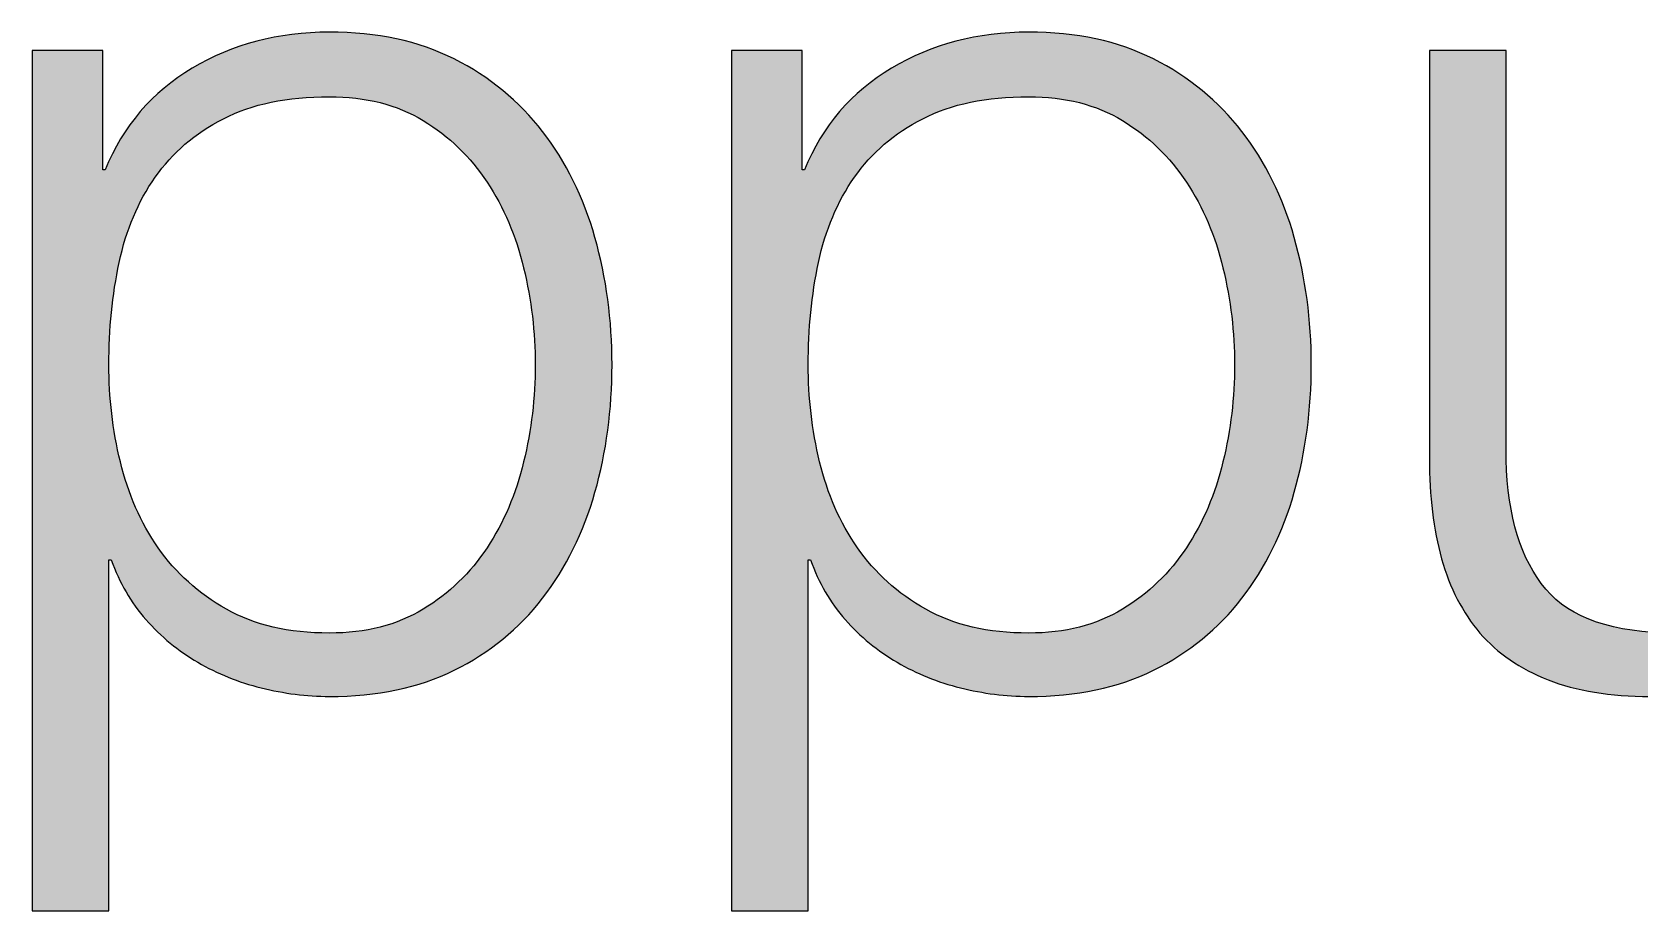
# Paper-space layout 'A2mask' of a CAD drawing. Extents: x 0 to 564, y 0 to 393.
# Drawn here: x 479.794 to 483.376, y 33.964 to 35.921 of the extents above; entities that cross this region are included whole.
import ezdxf
from ezdxf.enums import TextEntityAlignment as Align

# ---------------------------------------------------------------- set-up
doc = ezdxf.new("R2010")
doc.units = 0
doc.layers.get('0').update_dxf_attribs({"linetype": 'CONTINUOUS'})
doc.layers.get('Defpoints').update_dxf_attribs({"linetype": 'CONTINUOUS'})
doc.layers.add('JPP_Mask', color=7, linetype='CONTINUOUS')
doc.styles.add('JPP', font='arial.ttf')

# ---------------------------------------------------------------- blocks, each defined once
blk = doc.blocks.new('A2mask')
at = {"true_color": 0x004a91}
h = blk.add_hatch(color=154, dxfattribs=at)
edge = h.paths.add_edge_path(flags=16)
edge.add_spline(control_points=[(480.8887, 35.3957), (480.8715, 35.4669), (480.8443, 35.5309), (480.8072, 35.5869), (480.7701, 35.6432), (480.7227, 35.6889), (480.6648, 35.724), (480.6068, 35.7595), (480.5372, 35.7771), (480.4557, 35.7771), (480.3616, 35.7771), (480.283, 35.7608), (480.2197, 35.728), (480.1561, 35.6955), (480.1058, 35.6521), (480.0677, 35.5978), (480.0296, 35.5435), (480.003, 35.4802), (479.9875, 35.4079), (479.9722, 35.3354), (479.9646, 35.2595), (479.9646, 35.18), (479.9646, 35.1074), (479.9729, 35.0355), (479.9901, 34.9639), (480.0074, 34.8923), (480.0355, 34.8287), (480.0743, 34.7727), (480.1134, 34.7164), (480.1641, 34.671), (480.2264, 34.6356), (480.289, 34.6004), (480.3652, 34.5825), (480.4557, 34.5825), (480.5372, 34.5825), (480.6068, 34.6004), (480.6648, 34.6356), (480.7227, 34.671), (480.7701, 34.7164), (480.8072, 34.7727), (480.8443, 34.8287), (480.8715, 34.8923), (480.8887, 34.9639), (480.906, 35.0355), (480.9146, 35.1074), (480.9146, 35.18), (480.9146, 35.2522), (480.906, 35.3241), (480.8887, 35.3957)], knot_values=[0, 0, 0, 0, 1, 1, 1, 2, 2, 2, 3, 3, 3, 4, 4, 4, 5, 5, 5, 6, 6, 6, 7, 7, 7, 8, 8, 8, 9, 9, 9, 10, 10, 10, 11, 11, 11, 12, 12, 12, 13, 13, 13, 14, 14, 14, 15, 15, 15, 16, 16, 16, 16], degree=3, periodic=0)
edge = h.paths.add_edge_path()
edge.add_spline(control_points=[(479.951, 35.8801), (479.951, 35.8801), (479.951, 35.614), (479.951, 35.614), (479.951, 35.614), (479.9563, 35.614), (479.9563, 35.614), (479.9961, 35.7118), (480.0607, 35.7873), (480.1505, 35.8407), (480.24, 35.894), (480.3417, 35.9209), (480.4557, 35.9209), (480.5627, 35.9209), (480.6551, 35.901), (480.734, 35.8612), (480.8129, 35.8215), (480.8785, 35.7674), (480.9308, 35.6995), (480.9832, 35.6319), (481.0223, 35.5531), (481.0475, 35.4636), (481.073, 35.3738), (481.0856, 35.2794), (481.0856, 35.18), (481.0856, 35.0802), (481.073, 34.9858), (481.0475, 34.896), (481.0223, 34.8065), (480.9832, 34.728), (480.9308, 34.6601), (480.8785, 34.5921), (480.8129, 34.5388), (480.734, 34.4997), (480.6551, 34.4609), (480.5627, 34.4414), (480.4557, 34.4414), (480.405, 34.4414), (480.3543, 34.448), (480.3039, 34.4606), (480.2532, 34.4732), (480.2062, 34.4921), (480.1628, 34.5176), (480.1194, 34.5428), (480.0806, 34.5746), (480.0471, 34.6124), (480.0136, 34.6505), (479.9881, 34.6949), (479.9699, 34.7456), (479.9699, 34.7456), (479.9646, 34.7456), (479.9646, 34.7456), (479.9646, 34.7456), (479.9646, 33.9639), (479.9646, 33.9639), (479.9646, 33.9639), (479.7936, 33.9639), (479.7936, 33.9639), (479.7936, 33.9639), (479.7936, 35.8801), (479.7936, 35.8801), (479.7936, 35.8801), (479.951, 35.8801), (479.951, 35.8801)], knot_values=[0, 0, 0, 0, 1, 1, 1, 2, 2, 2, 3, 3, 3, 4, 4, 4, 5, 5, 5, 6, 6, 6, 7, 7, 7, 8, 8, 8, 9, 9, 9, 10, 10, 10, 11, 11, 11, 12, 12, 12, 13, 13, 13, 14, 14, 14, 15, 15, 15, 16, 16, 16, 17, 17, 17, 18, 18, 18, 19, 19, 19, 20, 20, 20, 21, 21, 21, 21], degree=3, periodic=0)
h = blk.add_hatch(color=154, dxfattribs=at)
edge = h.paths.add_edge_path(flags=16)
edge.add_spline(control_points=[(482.4468, 35.3957), (482.4295, 35.4669), (482.4024, 35.5309), (482.3652, 35.5869), (482.3281, 35.6432), (482.2808, 35.6889), (482.2228, 35.724), (482.1648, 35.7595), (482.0952, 35.7771), (482.0137, 35.7771), (481.9196, 35.7771), (481.8411, 35.7608), (481.7778, 35.728), (481.7141, 35.6955), (481.6638, 35.6521), (481.6257, 35.5978), (481.5876, 35.5435), (481.5611, 35.4802), (481.5455, 35.4079), (481.5302, 35.3354), (481.5226, 35.2595), (481.5226, 35.18), (481.5226, 35.1074), (481.5309, 35.0355), (481.5481, 34.9639), (481.5654, 34.8923), (481.5935, 34.8287), (481.6323, 34.7727), (481.6714, 34.7164), (481.7221, 34.671), (481.7844, 34.6356), (481.847, 34.6004), (481.9232, 34.5825), (482.0137, 34.5825), (482.0952, 34.5825), (482.1648, 34.6004), (482.2228, 34.6356), (482.2808, 34.671), (482.3281, 34.7164), (482.3652, 34.7727), (482.4024, 34.8287), (482.4295, 34.8923), (482.4468, 34.9639), (482.464, 35.0355), (482.4726, 35.1074), (482.4726, 35.18), (482.4726, 35.2522), (482.464, 35.3241), (482.4468, 35.3957)], knot_values=[0, 0, 0, 0, 1, 1, 1, 2, 2, 2, 3, 3, 3, 4, 4, 4, 5, 5, 5, 6, 6, 6, 7, 7, 7, 8, 8, 8, 9, 9, 9, 10, 10, 10, 11, 11, 11, 12, 12, 12, 13, 13, 13, 14, 14, 14, 15, 15, 15, 16, 16, 16, 16], degree=3, periodic=0)
edge = h.paths.add_edge_path()
edge.add_spline(control_points=[(481.509, 35.8801), (481.509, 35.8801), (481.509, 35.614), (481.509, 35.614), (481.509, 35.614), (481.5143, 35.614), (481.5143, 35.614), (481.5541, 35.7118), (481.6187, 35.7873), (481.7085, 35.8407), (481.798, 35.894), (481.8997, 35.9209), (482.0137, 35.9209), (482.1207, 35.9209), (482.2132, 35.901), (482.292, 35.8612), (482.3709, 35.8215), (482.4365, 35.7674), (482.4888, 35.6995), (482.5412, 35.6319), (482.5803, 35.5531), (482.6055, 35.4636), (482.631, 35.3738), (482.6436, 35.2794), (482.6436, 35.18), (482.6436, 35.0802), (482.631, 34.9858), (482.6055, 34.896), (482.5803, 34.8065), (482.5412, 34.728), (482.4888, 34.6601), (482.4365, 34.5921), (482.3709, 34.5388), (482.292, 34.4997), (482.2132, 34.4609), (482.1207, 34.4414), (482.0137, 34.4414), (481.963, 34.4414), (481.9123, 34.448), (481.8619, 34.4606), (481.8112, 34.4732), (481.7642, 34.4921), (481.7208, 34.5176), (481.6774, 34.5428), (481.6386, 34.5746), (481.6051, 34.6124), (481.5717, 34.6505), (481.5461, 34.6949), (481.5279, 34.7456), (481.5279, 34.7456), (481.5226, 34.7456), (481.5226, 34.7456), (481.5226, 34.7456), (481.5226, 33.9639), (481.5226, 33.9639), (481.5226, 33.9639), (481.3516, 33.9639), (481.3516, 33.9639), (481.3516, 33.9639), (481.3516, 35.8801), (481.3516, 35.8801), (481.3516, 35.8801), (481.509, 35.8801), (481.509, 35.8801)], knot_values=[0, 0, 0, 0, 1, 1, 1, 2, 2, 2, 3, 3, 3, 4, 4, 4, 5, 5, 5, 6, 6, 6, 7, 7, 7, 8, 8, 8, 9, 9, 9, 10, 10, 10, 11, 11, 11, 12, 12, 12, 13, 13, 13, 14, 14, 14, 15, 15, 15, 16, 16, 16, 17, 17, 17, 18, 18, 18, 19, 19, 19, 20, 20, 20, 21, 21, 21, 21], degree=3, periodic=0)
h = blk.add_hatch(color=154, dxfattribs=at)
edge = h.paths.add_edge_path()
edge.add_spline(control_points=[(484.0442, 34.4795), (484.0442, 34.4795), (484.0442, 34.8297), (484.0442, 35.1798)], knot_values=[19.49999, 19.49999, 19.49999, 19.49999, 19.99998, 19.99998, 19.99998, 19.99998], degree=3, periodic=0)
edge.add_spline(control_points=[(484.0442, 35.1798), (484.0442, 35.53), (484.0442, 35.8801), (484.0442, 35.8801), (484.0442, 35.8801), (484.0442, 35.8801), (484.0442, 35.8801)], knot_values=[18.999023, 18.999023, 18.999023, 18.999023, 19.499013, 19.499013, 19.499013, 19.49999, 19.49999, 19.49999, 19.49999], degree=3, periodic=0)
edge.add_spline(control_points=[(484.0369, 35.8801), (484.0345, 35.8801), (484.0317, 35.8801), (484.0284, 35.8801)], knot_values=[18.812504, 18.812504, 18.812504, 18.812504, 18.875002, 18.875002, 18.875002, 18.875002], degree=3, periodic=0)
edge.add_spline(control_points=[(484.0284, 35.8801), (484.0252, 35.8801), (484.0215, 35.8801), (484.0175, 35.8801)], knot_values=[18.750005, 18.750005, 18.750005, 18.750005, 18.812504, 18.812504, 18.812504, 18.812504], degree=3, periodic=0)
edge.add_spline(control_points=[(484.0175, 35.8801), (484.0095, 35.8801), (484.0001, 35.8801), (483.9901, 35.8801)], knot_values=[18.625007, 18.625007, 18.625007, 18.625007, 18.750005, 18.750005, 18.750005, 18.750005], degree=3, periodic=0)
edge.add_spline(control_points=[(483.9901, 35.8801), (483.9801, 35.8801), (483.9694, 35.8801), (483.9587, 35.8801)], knot_values=[18.50001, 18.50001, 18.50001, 18.50001, 18.625007, 18.625007, 18.625007, 18.625007], degree=3, periodic=0)
edge.add_spline(control_points=[(483.9587, 35.8801), (483.9373, 35.8801), (483.916, 35.8801), (483.8999, 35.8801)], knot_values=[18.250015, 18.250015, 18.250015, 18.250015, 18.50001, 18.50001, 18.50001, 18.50001], degree=3, periodic=0)
edge.add_spline(control_points=[(483.8999, 35.8801), (483.8839, 35.8801), (483.8732, 35.8801), (483.8732, 35.8801), (483.8732, 35.8801), (483.8732, 35.8801), (483.8732, 35.8801)], knot_values=[17.999532, 17.999532, 17.999532, 17.999532, 18.249547, 18.249547, 18.249547, 18.250015, 18.250015, 18.250015, 18.250015], degree=3, periodic=0)
edge.add_spline(control_points=[(483.8732, 35.8718), (483.8732, 35.8692), (483.8732, 35.8658), (483.8732, 35.8619)], knot_values=[17.906272, 17.906272, 17.906272, 17.906272, 17.937521, 17.937521, 17.937521, 17.937521], degree=3, periodic=0)
edge.add_spline(control_points=[(483.8732, 35.8619), (483.8732, 35.858), (483.8732, 35.8535), (483.8732, 35.8485)], knot_values=[17.875022, 17.875022, 17.875022, 17.875022, 17.906272, 17.906272, 17.906272, 17.906272], degree=3, periodic=0)
edge.add_spline(control_points=[(483.8732, 35.8485), (483.8732, 35.8385), (483.8732, 35.8262), (483.8732, 35.8122)], knot_values=[17.812524, 17.812524, 17.812524, 17.812524, 17.875022, 17.875022, 17.875022, 17.875022], degree=3, periodic=0)
edge.add_spline(control_points=[(483.8732, 35.8122), (483.8732, 35.7982), (483.8732, 35.7824), (483.8732, 35.7652)], knot_values=[17.750025, 17.750025, 17.750025, 17.750025, 17.812524, 17.812524, 17.812524, 17.812524], degree=3, periodic=0)
edge.add_spline(control_points=[(483.8732, 35.7652), (483.8732, 35.7307), (483.8732, 35.6905), (483.8732, 35.6474)], knot_values=[17.625028, 17.625028, 17.625028, 17.625028, 17.750025, 17.750025, 17.750025, 17.750025], degree=3, periodic=0)
edge.add_spline(control_points=[(483.8732, 35.6474), (483.8732, 35.6043), (483.8732, 35.5583), (483.8732, 35.5123)], knot_values=[17.50003, 17.50003, 17.50003, 17.50003, 17.625028, 17.625028, 17.625028, 17.625028], degree=3, periodic=0)
edge.add_spline(control_points=[(483.8732, 35.5123), (483.8732, 35.4204), (483.8732, 35.3284), (483.8732, 35.2595)], knot_values=[17.250035, 17.250035, 17.250035, 17.250035, 17.50003, 17.50003, 17.50003, 17.50003], degree=3, periodic=0)
edge.add_spline(control_points=[(483.8732, 35.2595), (483.8732, 35.1905), (483.8732, 35.1445), (483.8732, 35.1445), (483.8732, 35.0739), (483.8649, 35.0047), (483.8487, 34.9367)], knot_values=[16, 16, 16, 16, 16.250035, 16.250035, 16.250035, 17.250035, 17.250035, 17.250035, 17.250035], degree=3, periodic=0)
edge.add_spline(control_points=[(483.8487, 34.9367), (483.8325, 34.8692), (483.807, 34.8088), (483.7728, 34.7565)], knot_values=[15, 15, 15, 15, 16, 16, 16, 16], degree=3, periodic=0)
edge.add_spline(control_points=[(483.7728, 34.7565), (483.7384, 34.7038), (483.695, 34.6617), (483.6423, 34.6302)], knot_values=[14, 14, 14, 14, 15, 15, 15, 15], degree=3, periodic=0)
edge.add_spline(control_points=[(483.6423, 34.6302), (483.5899, 34.5984), (483.5266, 34.5825), (483.4524, 34.5825)], knot_values=[13, 13, 13, 13, 14, 14, 14, 14], degree=3, periodic=0)
edge.add_spline(control_points=[(483.4524, 34.5825), (483.3166, 34.5825), (483.2211, 34.6153), (483.1661, 34.6803)], knot_values=[12, 12, 12, 12, 13, 13, 13, 13], degree=3, periodic=0)
edge.add_spline(control_points=[(483.1661, 34.6803), (483.1108, 34.7456), (483.0813, 34.8413), (483.0777, 34.9682)], knot_values=[11, 11, 11, 11, 12, 12, 12, 12], degree=3, periodic=0)
edge.add_spline(control_points=[(483.0777, 34.9682), (483.0777, 34.9682), (483.0777, 35.8801), (483.0777, 35.8801), (483.0777, 35.8801), (483.0349, 35.8801), (482.9922, 35.8801)], knot_values=[9.5, 9.5, 9.5, 9.5, 10.5, 10.5, 10.5, 11, 11, 11, 11], degree=3, periodic=0)
edge.add_spline(control_points=[(482.9922, 35.8801), (482.9494, 35.8801), (482.9067, 35.8801), (482.9067, 35.8801), (482.9067, 35.8801), (482.9067, 35.6528), (482.9067, 35.4255)], knot_values=[8.5, 8.5, 8.5, 8.5, 9, 9, 9, 9.5, 9.5, 9.5, 9.5], degree=3, periodic=0)
edge.add_spline(control_points=[(482.9067, 35.4255), (482.9067, 35.1982), (482.9067, 34.9709), (482.9067, 34.9709), (482.9067, 34.8874), (482.916, 34.8135), (482.9338, 34.7482)], knot_values=[7, 7, 7, 7, 7.5, 7.5, 7.5, 8.5, 8.5, 8.5, 8.5], degree=3, periodic=0)
edge.add_spline(control_points=[(482.9338, 34.7482), (482.9521, 34.6829), (482.9806, 34.6279), (483.0193, 34.5825)], knot_values=[6, 6, 6, 6, 7, 7, 7, 7], degree=3, periodic=0)
edge.add_spline(control_points=[(483.0193, 34.5825), (483.0584, 34.5375), (483.1091, 34.5027), (483.1714, 34.4782), (483.2337, 34.4536), (483.3093, 34.4414), (483.3981, 34.4414)], knot_values=[4, 4, 4, 4, 5, 5, 5, 6, 6, 6, 6], degree=3, periodic=0)
edge.add_spline(control_points=[(483.3981, 34.4414), (483.5031, 34.4414), (483.5985, 34.4662), (483.6844, 34.5163)], knot_values=[3, 3, 3, 3, 4, 4, 4, 4], degree=3, periodic=0)
edge.add_spline(control_points=[(483.6844, 34.5163), (483.7705, 34.566), (483.8361, 34.6379), (483.8812, 34.732)], knot_values=[2, 2, 2, 2, 3, 3, 3, 3], degree=3, periodic=0)
edge.add_spline(control_points=[(483.8868, 34.732), (483.8868, 34.732), (483.8868, 34.6689), (483.8868, 34.6057)], knot_values=[0.5, 0.5, 0.5, 0.5, 1, 1, 1, 1], degree=3, periodic=0)
edge.add_spline(control_points=[(483.8868, 34.6057), (483.8868, 34.5426), (483.8868, 34.4795), (483.8868, 34.4795), (483.8868, 34.4795), (483.8967, 34.4795), (483.9114, 34.4795)], knot_values=[20.749965, 20.749965, 20.749965, 20.749965, 21.249965, 21.249965, 21.249965, 21.5, 21.5, 21.5, 21.5], degree=3, periodic=0)
edge.add_spline(control_points=[(483.9114, 34.4795), (483.9262, 34.4795), (483.9458, 34.4795), (483.9655, 34.4795)], knot_values=[20.49997, 20.49997, 20.49997, 20.49997, 20.749965, 20.749965, 20.749965, 20.749965], degree=3, periodic=0)
edge.add_spline(control_points=[(483.9655, 34.4795), (483.9754, 34.4795), (483.9852, 34.4795), (483.9944, 34.4795)], knot_values=[20.374972, 20.374972, 20.374972, 20.374972, 20.49997, 20.49997, 20.49997, 20.49997], degree=3, periodic=0)
edge.add_spline(control_points=[(483.9944, 34.4795), (484.0036, 34.4795), (484.0122, 34.4795), (484.0196, 34.4795)], knot_values=[20.249975, 20.249975, 20.249975, 20.249975, 20.374972, 20.374972, 20.374972, 20.374972], degree=3, periodic=0)
edge.add_spline(control_points=[(484.0297, 34.4795), (484.0327, 34.4795), (484.0353, 34.4795), (484.0374, 34.4795)], knot_values=[20.124977, 20.124977, 20.124977, 20.124977, 20.187476, 20.187476, 20.187476, 20.187476], degree=3, periodic=0)
edge.add_spline(control_points=[(484.0442, 34.4795), (484.0442, 34.4795), (484.0442, 34.4795), (484.0442, 34.4795), (484.0442, 34.4795), (484.0442, 34.4795), (484.0442, 34.4795)], knot_values=[19.99998, 19.99998, 19.99998, 19.99998, 20, 20, 20, 20.001445, 20.001445, 20.001445, 20.001445], degree=3, periodic=0)
at = {"layer": 'Defpoints', "color": 154, "true_color": 0x004a91}
for points, knots in [([(479.951, 35.8801), (479.951, 35.8801), (479.951, 35.614), (479.951, 35.614), (479.951, 35.614), (479.9563, 35.614), (479.9563, 35.614), (479.9961, 35.7118), (480.0607, 35.7873), (480.1505, 35.8407), (480.24, 35.894), (480.3417, 35.9209), (480.4557, 35.9209), (480.5627, 35.9209), (480.6551, 35.901), (480.734, 35.8612), (480.8129, 35.8215), (480.8785, 35.7674), (480.9308, 35.6995), (480.9832, 35.6319), (481.0223, 35.5531), (481.0475, 35.4636), (481.073, 35.3738), (481.0856, 35.2794), (481.0856, 35.18), (481.0856, 35.0802), (481.073, 34.9858), (481.0475, 34.896), (481.0223, 34.8065), (480.9832, 34.728), (480.9308, 34.6601), (480.8785, 34.5921), (480.8129, 34.5388), (480.734, 34.4997), (480.6551, 34.4609), (480.5627, 34.4414), (480.4557, 34.4414), (480.405, 34.4414), (480.3543, 34.448), (480.3039, 34.4606), (480.2532, 34.4732), (480.2062, 34.4921), (480.1628, 34.5176), (480.1194, 34.5428), (480.0806, 34.5746), (480.0471, 34.6124), (480.0136, 34.6505), (479.9881, 34.6949), (479.9699, 34.7456), (479.9699, 34.7456), (479.9646, 34.7456), (479.9646, 34.7456), (479.9646, 34.7456), (479.9646, 33.9639), (479.9646, 33.9639), (479.9646, 33.9639), (479.7936, 33.9639), (479.7936, 33.9639), (479.7936, 33.9639), (479.7936, 35.8801), (479.7936, 35.8801), (479.7936, 35.8801), (479.951, 35.8801), (479.951, 35.8801)], [0, 0, 0, 0, 1, 1, 1, 2, 2, 2, 3, 3, 3, 4, 4, 4, 5, 5, 5, 6, 6, 6, 7, 7, 7, 8, 8, 8, 9, 9, 9, 10, 10, 10, 11, 11, 11, 12, 12, 12, 13, 13, 13, 14, 14, 14, 15, 15, 15, 16, 16, 16, 17, 17, 17, 18, 18, 18, 19, 19, 19, 20, 20, 20, 21, 21, 21, 21]), ([(481.509, 35.8801), (481.509, 35.8801), (481.509, 35.614), (481.509, 35.614), (481.509, 35.614), (481.5143, 35.614), (481.5143, 35.614), (481.5541, 35.7118), (481.6187, 35.7873), (481.7085, 35.8407), (481.798, 35.894), (481.8997, 35.9209), (482.0137, 35.9209), (482.1207, 35.9209), (482.2132, 35.901), (482.292, 35.8612), (482.3709, 35.8215), (482.4365, 35.7674), (482.4888, 35.6995), (482.5412, 35.6319), (482.5803, 35.5531), (482.6055, 35.4636), (482.631, 35.3738), (482.6436, 35.2794), (482.6436, 35.18), (482.6436, 35.0802), (482.631, 34.9858), (482.6055, 34.896), (482.5803, 34.8065), (482.5412, 34.728), (482.4888, 34.6601), (482.4365, 34.5921), (482.3709, 34.5388), (482.292, 34.4997), (482.2132, 34.4609), (482.1207, 34.4414), (482.0137, 34.4414), (481.963, 34.4414), (481.9123, 34.448), (481.8619, 34.4606), (481.8112, 34.4732), (481.7642, 34.4921), (481.7208, 34.5176), (481.6774, 34.5428), (481.6386, 34.5746), (481.6051, 34.6124), (481.5717, 34.6505), (481.5461, 34.6949), (481.5279, 34.7456), (481.5279, 34.7456), (481.5226, 34.7456), (481.5226, 34.7456), (481.5226, 34.7456), (481.5226, 33.9639), (481.5226, 33.9639), (481.5226, 33.9639), (481.3516, 33.9639), (481.3516, 33.9639), (481.3516, 33.9639), (481.3516, 35.8801), (481.3516, 35.8801), (481.3516, 35.8801), (481.509, 35.8801), (481.509, 35.8801)], [0, 0, 0, 0, 1, 1, 1, 2, 2, 2, 3, 3, 3, 4, 4, 4, 5, 5, 5, 6, 6, 6, 7, 7, 7, 8, 8, 8, 9, 9, 9, 10, 10, 10, 11, 11, 11, 12, 12, 12, 13, 13, 13, 14, 14, 14, 15, 15, 15, 16, 16, 16, 17, 17, 17, 18, 18, 18, 19, 19, 19, 20, 20, 20, 21, 21, 21, 21]), ([(483.8868, 34.4795), (483.8868, 34.4795), (483.8868, 34.732), (483.8868, 34.732), (483.8868, 34.732), (483.8812, 34.732), (483.8812, 34.732), (483.8361, 34.6379), (483.7705, 34.566), (483.6844, 34.5163), (483.5985, 34.4662), (483.5031, 34.4414), (483.3981, 34.4414), (483.3093, 34.4414), (483.2337, 34.4536), (483.1714, 34.4782), (483.1091, 34.5027), (483.0584, 34.5375), (483.0193, 34.5825), (482.9806, 34.6279), (482.9521, 34.6829), (482.9338, 34.7482), (482.916, 34.8135), (482.9067, 34.8874), (482.9067, 34.9709), (482.9067, 34.9709), (482.9067, 35.8801), (482.9067, 35.8801), (482.9067, 35.8801), (483.0777, 35.8801), (483.0777, 35.8801), (483.0777, 35.8801), (483.0777, 34.9682), (483.0777, 34.9682), (483.0813, 34.8413), (483.1108, 34.7456), (483.1661, 34.6803), (483.2211, 34.6153), (483.3166, 34.5825), (483.4524, 34.5825), (483.5266, 34.5825), (483.5899, 34.5984), (483.6423, 34.6302), (483.695, 34.6617), (483.7384, 34.7038), (483.7728, 34.7565), (483.807, 34.8088), (483.8325, 34.8692), (483.8487, 34.9367), (483.8649, 35.0047), (483.8732, 35.0739), (483.8732, 35.1445), (483.8732, 35.1445), (483.8732, 35.8801), (483.8732, 35.8801), (483.8732, 35.8801), (484.0442, 35.8801), (484.0442, 35.8801), (484.0442, 35.8801), (484.0442, 34.4795), (484.0442, 34.4795), (484.0442, 34.4795), (483.8868, 34.4795), (483.8868, 34.4795)], [0, 0, 0, 0, 1, 1, 1, 2, 2, 2, 3, 3, 3, 4, 4, 4, 5, 5, 5, 6, 6, 6, 7, 7, 7, 8, 8, 8, 9, 9, 9, 10, 10, 10, 11, 11, 11, 12, 12, 12, 13, 13, 13, 14, 14, 14, 15, 15, 15, 16, 16, 16, 17, 17, 17, 18, 18, 18, 19, 19, 19, 20, 20, 20, 21, 21, 21, 21]), ([(480.8887, 35.3957), (480.8715, 35.4669), (480.8443, 35.5309), (480.8072, 35.5869), (480.7701, 35.6432), (480.7227, 35.6889), (480.6648, 35.724), (480.6068, 35.7595), (480.5372, 35.7771), (480.4557, 35.7771), (480.3616, 35.7771), (480.283, 35.7608), (480.2197, 35.728), (480.1561, 35.6955), (480.1058, 35.6521), (480.0677, 35.5978), (480.0296, 35.5435), (480.003, 35.4802), (479.9875, 35.4079), (479.9722, 35.3354), (479.9646, 35.2595), (479.9646, 35.18), (479.9646, 35.1074), (479.9729, 35.0355), (479.9901, 34.9639), (480.0074, 34.8923), (480.0355, 34.8287), (480.0743, 34.7727), (480.1134, 34.7164), (480.1641, 34.671), (480.2264, 34.6356), (480.289, 34.6004), (480.3652, 34.5825), (480.4557, 34.5825), (480.5372, 34.5825), (480.6068, 34.6004), (480.6648, 34.6356), (480.7227, 34.671), (480.7701, 34.7164), (480.8072, 34.7727), (480.8443, 34.8287), (480.8715, 34.8923), (480.8887, 34.9639), (480.906, 35.0355), (480.9146, 35.1074), (480.9146, 35.18), (480.9146, 35.2522), (480.906, 35.3241), (480.8887, 35.3957)], [0, 0, 0, 0, 1, 1, 1, 2, 2, 2, 3, 3, 3, 4, 4, 4, 5, 5, 5, 6, 6, 6, 7, 7, 7, 8, 8, 8, 9, 9, 9, 10, 10, 10, 11, 11, 11, 12, 12, 12, 13, 13, 13, 14, 14, 14, 15, 15, 15, 16, 16, 16, 16]), ([(482.4468, 35.3957), (482.4295, 35.4669), (482.4024, 35.5309), (482.3652, 35.5869), (482.3281, 35.6432), (482.2808, 35.6889), (482.2228, 35.724), (482.1648, 35.7595), (482.0952, 35.7771), (482.0137, 35.7771), (481.9196, 35.7771), (481.8411, 35.7608), (481.7778, 35.728), (481.7141, 35.6955), (481.6638, 35.6521), (481.6257, 35.5978), (481.5876, 35.5435), (481.5611, 35.4802), (481.5455, 35.4079), (481.5302, 35.3354), (481.5226, 35.2595), (481.5226, 35.18), (481.5226, 35.1074), (481.5309, 35.0355), (481.5481, 34.9639), (481.5654, 34.8923), (481.5935, 34.8287), (481.6323, 34.7727), (481.6714, 34.7164), (481.7221, 34.671), (481.7844, 34.6356), (481.847, 34.6004), (481.9232, 34.5825), (482.0137, 34.5825), (482.0952, 34.5825), (482.1648, 34.6004), (482.2228, 34.6356), (482.2808, 34.671), (482.3281, 34.7164), (482.3652, 34.7727), (482.4024, 34.8287), (482.4295, 34.8923), (482.4468, 34.9639), (482.464, 35.0355), (482.4726, 35.1074), (482.4726, 35.18), (482.4726, 35.2522), (482.464, 35.3241), (482.4468, 35.3957)], [0, 0, 0, 0, 1, 1, 1, 2, 2, 2, 3, 3, 3, 4, 4, 4, 5, 5, 5, 6, 6, 6, 7, 7, 7, 8, 8, 8, 9, 9, 9, 10, 10, 10, 11, 11, 11, 12, 12, 12, 13, 13, 13, 14, 14, 14, 15, 15, 15, 16, 16, 16, 16])]:
    blk.add_open_spline(points, degree=3, knots=knots, dxfattribs=at)
at = {"color": 7, "style": 'JPP'}
for tag, p in [('Client', (516.6, 80.5)), ('Project1', (516.6, 63)), ('Project2', (516.6, 57.75)), ('Project3', (516.6, 52.5)), ('Title1', (516.6, 40.25)), ('Title2', (516.6, 35)), ('Title3', (516.6, 29.75)), ('Status', (441, 5.25))]:
    blk.add_attdef(tag, text='', height=2.5, dxfattribs=at).set_placement(p, align=Align.MIDDLE_LEFT)
at = {"color": 2, "style": 'JPP'}
for tag, p in [('Scale', (460.25, 17.5)), ('Checked', (523.25, 17.5)), ('Drawn', (491.75, 17.5)), ('Date', (554.75, 17.5))]:
    blk.add_attdef(tag, text='', height=1.4, dxfattribs=at).set_placement(p, align=Align.MIDDLE_CENTER)
at = {"color": 6, "style": 'JPP'}
for tag, p in [('Ref', (504, 5.25)), ('DrgNo.', (533.4, 5.25))]:
    blk.add_attdef(tag, text='', height=2.8, dxfattribs=at).set_placement(p, align=Align.MIDDLE_LEFT)
blk.add_attdef('Rev', text='', height=2.8, dxfattribs=at).set_placement((557.3923, 5.25), align=Align.MIDDLE_CENTER)

psp = doc.layouts.new('A2mask')

# ---------------------------------------------------------------- block references
at = {"layer": 'JPP_Mask'}
psp.add_blockref('A2mask', (0, 0), dxfattribs=at)

doc.saveas('drawing.dxf')
